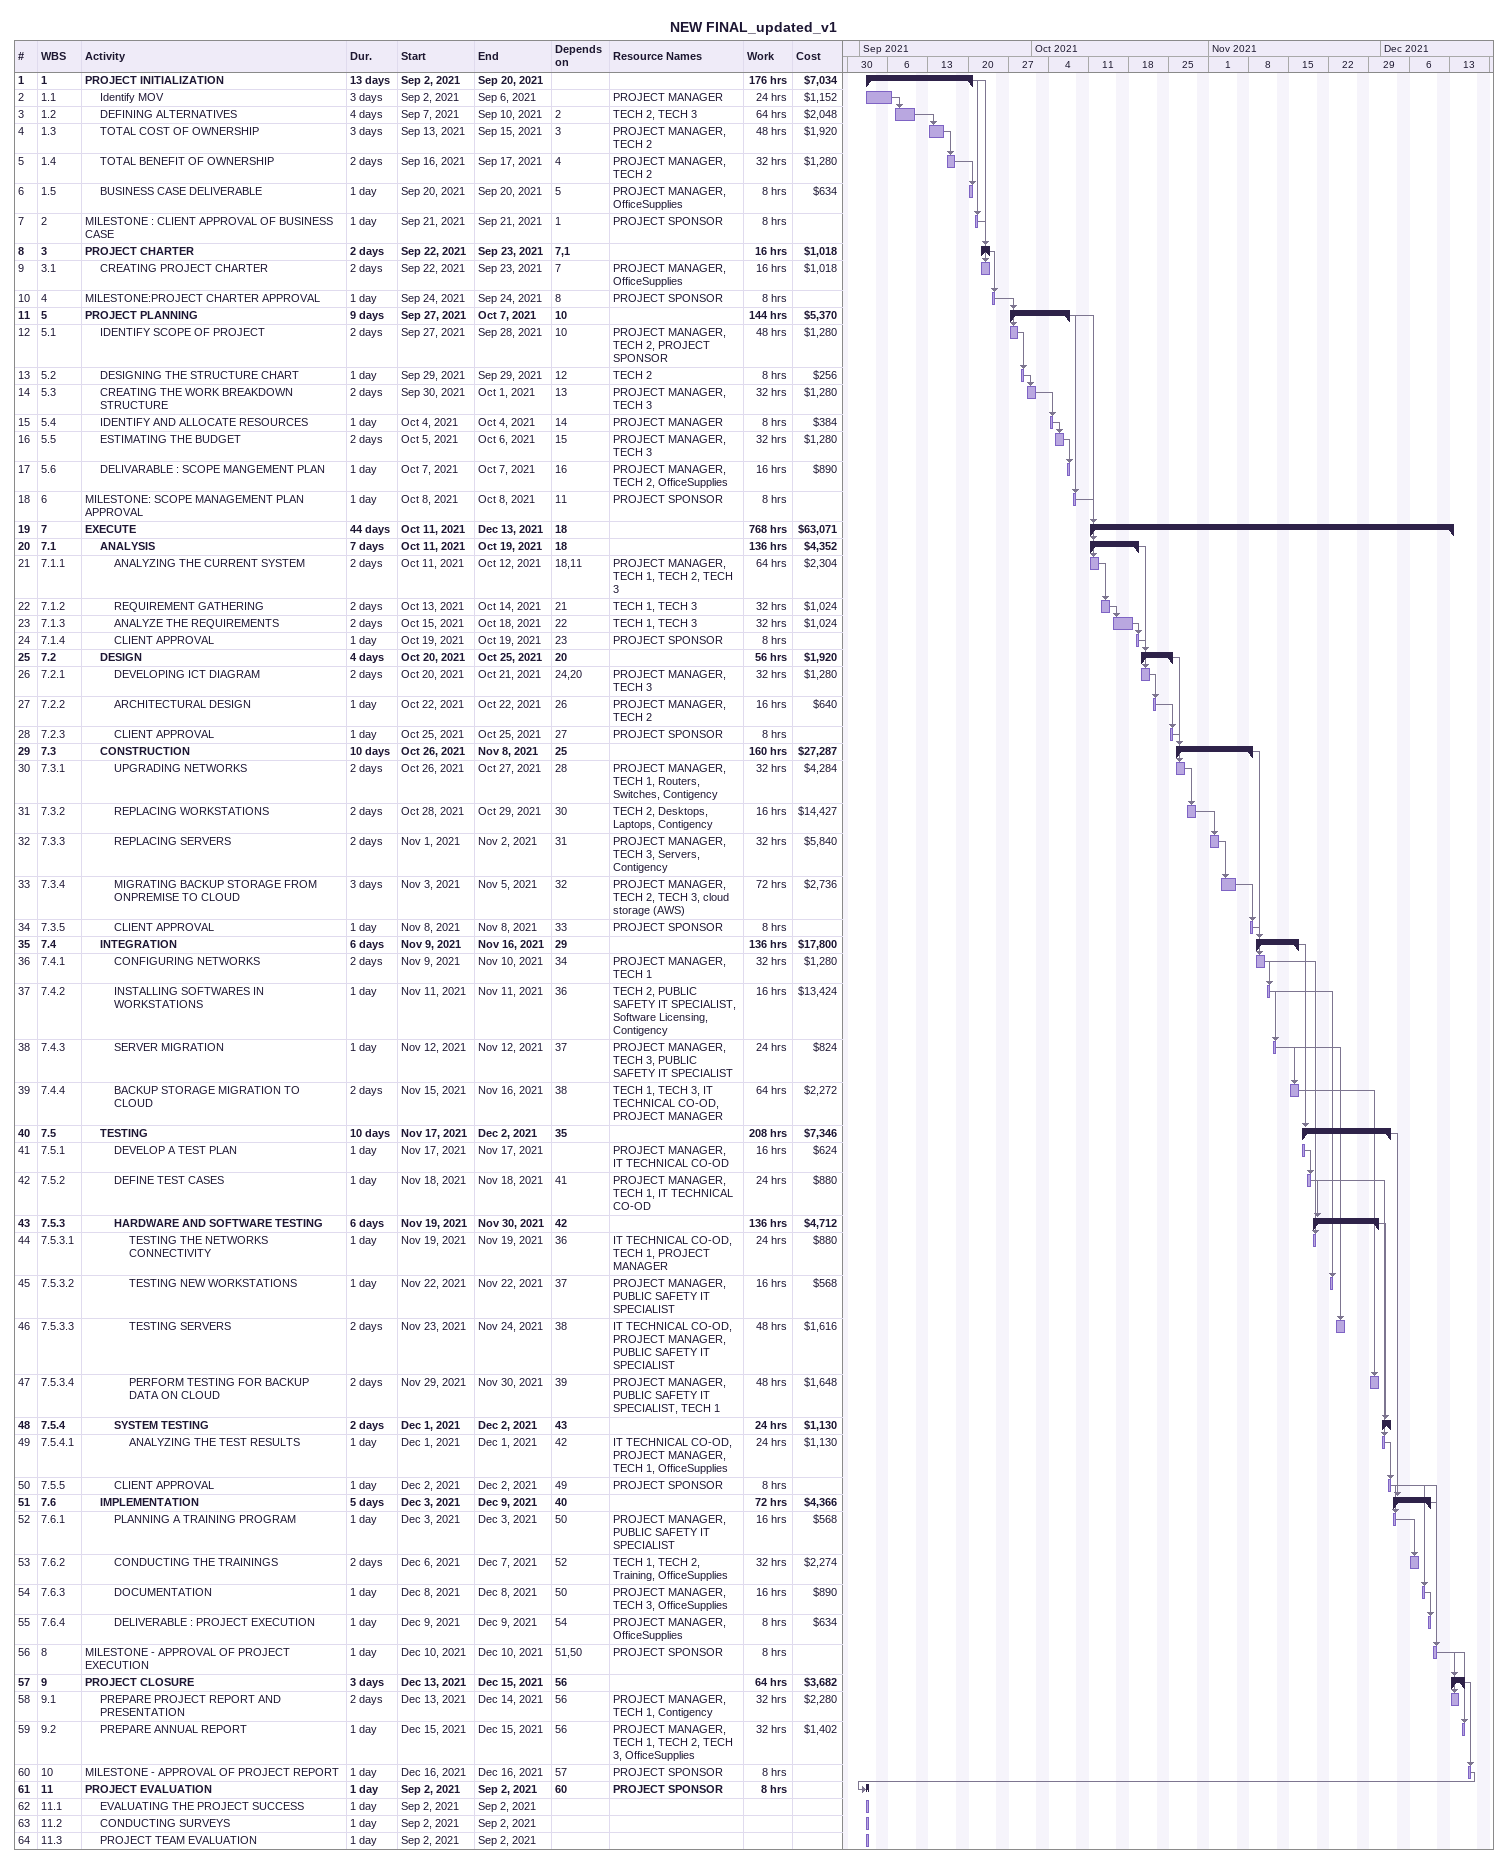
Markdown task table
NEW FINAL_updated_v1

| ID | WBS | Task | Duration | Start | Finish | Predecessors | Resources | Work (h) | Cost ($) |
|---|---|---|---|---|---|---|---|---|---|
| 1 | 1 | **PROJECT INITIALIZATION** | 13d | 2021-09-02 | 2021-09-20 |  |  | 176 | 7034 |
| 2 | 1.1 | Identify MOV | 3d | 2021-09-02 | 2021-09-06 |  | PROJECT MANAGER | 24 | 1152 |
| 3 | 1.2 | DEFINING ALTERNATIVES | 4d | 2021-09-07 | 2021-09-10 | 2 | TECH 2, TECH 3 | 64 | 2048 |
| 4 | 1.3 | TOTAL COST OF OWNERSHIP | 3d | 2021-09-13 | 2021-09-15 | 3 | PROJECT MANAGER, TECH 2 | 48 | 1920 |
| 5 | 1.4 | TOTAL BENEFIT OF OWNERSHIP | 2d | 2021-09-16 | 2021-09-17 | 4 | PROJECT MANAGER, TECH 2 | 32 | 1280 |
| 6 | 1.5 | BUSINESS CASE DELIVERABLE | 1d | 2021-09-20 | 2021-09-20 | 5 | PROJECT MANAGER, OfficeSupplies | 8 | 634 |
| 7 | 2 | MILESTONE : CLIENT APPROVAL OF BUSINESS CASE | 1d | 2021-09-21 | 2021-09-21 | 1 | PROJECT SPONSOR | 8 |  |
| 8 | 3 | **PROJECT CHARTER** | 2d | 2021-09-22 | 2021-09-23 | 7, 1 |  | 16 | 1018 |
| 9 | 3.1 | CREATING PROJECT CHARTER | 2d | 2021-09-22 | 2021-09-23 | 7 | PROJECT MANAGER, OfficeSupplies | 16 | 1018 |
| 10 | 4 | MILESTONE:PROJECT CHARTER APPROVAL | 1d | 2021-09-24 | 2021-09-24 | 8 | PROJECT SPONSOR | 8 |  |
| 11 | 5 | **PROJECT PLANNING** | 9d | 2021-09-27 | 2021-10-07 | 10 |  | 144 | 5370 |
| 12 | 5.1 | IDENTIFY SCOPE OF PROJECT | 2d | 2021-09-27 | 2021-09-28 | 10 | PROJECT MANAGER, TECH 2, PROJECT SPONSOR | 48 | 1280 |
| 13 | 5.2 | DESIGNING THE STRUCTURE CHART | 1d | 2021-09-29 | 2021-09-29 | 12 | TECH 2 | 8 | 256 |
| 14 | 5.3 | CREATING THE WORK BREAKDOWN STRUCTURE | 2d | 2021-09-30 | 2021-10-01 | 13 | PROJECT MANAGER, TECH 3 | 32 | 1280 |
| 15 | 5.4 | IDENTIFY AND ALLOCATE RESOURCES | 1d | 2021-10-04 | 2021-10-04 | 14 | PROJECT MANAGER | 8 | 384 |
| 16 | 5.5 | ESTIMATING THE BUDGET | 2d | 2021-10-05 | 2021-10-06 | 15 | PROJECT MANAGER, TECH 3 | 32 | 1280 |
| 17 | 5.6 | DELIVARABLE : SCOPE MANGEMENT PLAN | 1d | 2021-10-07 | 2021-10-07 | 16 | PROJECT MANAGER, TECH 2, OfficeSupplies | 16 | 890 |
| 18 | 6 | MILESTONE: SCOPE MANAGEMENT PLAN APPROVAL | 1d | 2021-10-08 | 2021-10-08 | 11 | PROJECT SPONSOR | 8 |  |
| 19 | 7 | **EXECUTE** | 44d | 2021-10-11 | 2021-12-13 | 18 |  | 768 | 63071 |
| 20 | 7.1 | **ANALYSIS** | 7d | 2021-10-11 | 2021-10-19 | 18 |  | 136 | 4352 |
| 21 | 7.1.1 | ANALYZING THE CURRENT SYSTEM | 2d | 2021-10-11 | 2021-10-12 | 18, 11 | PROJECT MANAGER, TECH 1, TECH 2, TECH 3 | 64 | 2304 |
| 22 | 7.1.2 | REQUIREMENT GATHERING | 2d | 2021-10-13 | 2021-10-14 | 21 | TECH 1, TECH 3 | 32 | 1024 |
| 23 | 7.1.3 | ANALYZE THE REQUIREMENTS | 2d | 2021-10-15 | 2021-10-18 | 22 | TECH 1, TECH 3 | 32 | 1024 |
| 24 | 7.1.4 | CLIENT APPROVAL | 1d | 2021-10-19 | 2021-10-19 | 23 | PROJECT SPONSOR | 8 |  |
| 25 | 7.2 | **DESIGN** | 4d | 2021-10-20 | 2021-10-25 | 20 |  | 56 | 1920 |
| 26 | 7.2.1 | DEVELOPING ICT DIAGRAM | 2d | 2021-10-20 | 2021-10-21 | 24, 20 | PROJECT MANAGER, TECH 3 | 32 | 1280 |
| 27 | 7.2.2 | ARCHITECTURAL DESIGN | 1d | 2021-10-22 | 2021-10-22 | 26 | PROJECT MANAGER, TECH 2 | 16 | 640 |
| 28 | 7.2.3 | CLIENT APPROVAL | 1d | 2021-10-25 | 2021-10-25 | 27 | PROJECT SPONSOR | 8 |  |
| 29 | 7.3 | **CONSTRUCTION** | 10d | 2021-10-26 | 2021-11-08 | 25 |  | 160 | 27287 |
| 30 | 7.3.1 | UPGRADING NETWORKS | 2d | 2021-10-26 | 2021-10-27 | 28 | PROJECT MANAGER, TECH 1, Routers, Switches, Contigency | 32 | 4284 |
| 31 | 7.3.2 | REPLACING WORKSTATIONS | 2d | 2021-10-28 | 2021-10-29 | 30 | TECH 2, Desktops, Laptops, Contigency | 16 | 14427 |
| 32 | 7.3.3 | REPLACING SERVERS | 2d | 2021-11-01 | 2021-11-02 | 31 | PROJECT MANAGER, TECH 3, Servers, Contigency | 32 | 5840 |
| 33 | 7.3.4 | MIGRATING BACKUP STORAGE FROM ONPREMISE TO CLOUD | 3d | 2021-11-03 | 2021-11-05 | 32 | PROJECT MANAGER, TECH 2, TECH 3, cloud storage (AWS) | 72 | 2736 |
| 34 | 7.3.5 | CLIENT APPROVAL | 1d | 2021-11-08 | 2021-11-08 | 33 | PROJECT SPONSOR | 8 |  |
| 35 | 7.4 | **INTEGRATION** | 6d | 2021-11-09 | 2021-11-16 | 29 |  | 136 | 17800 |
| 36 | 7.4.1 | CONFIGURING NETWORKS | 2d | 2021-11-09 | 2021-11-10 | 34 | PROJECT MANAGER, TECH 1 | 32 | 1280 |
| 37 | 7.4.2 | INSTALLING SOFTWARES IN WORKSTATIONS | 1d | 2021-11-11 | 2021-11-11 | 36 | TECH 2, PUBLIC SAFETY IT SPECIALIST, Software Licensing, Contigency | 16 | 13424 |
| 38 | 7.4.3 | SERVER MIGRATION | 1d | 2021-11-12 | 2021-11-12 | 37 | PROJECT MANAGER, TECH 3, PUBLIC SAFETY IT SPECIALIST | 24 | 824 |
| 39 | 7.4.4 | BACKUP STORAGE MIGRATION TO CLOUD | 2d | 2021-11-15 | 2021-11-16 | 38 | TECH 1, TECH 3, IT TECHNICAL CO-OD, PROJECT MANAGER | 64 | 2272 |
| 40 | 7.5 | **TESTING** | 10d | 2021-11-17 | 2021-12-02 | 35 |  | 208 | 7346 |
| 41 | 7.5.1 | DEVELOP A TEST PLAN | 1d | 2021-11-17 | 2021-11-17 |  | PROJECT MANAGER, IT TECHNICAL CO-OD | 16 | 624 |
| 42 | 7.5.2 | DEFINE TEST CASES | 1d | 2021-11-18 | 2021-11-18 | 41 | PROJECT MANAGER, TECH 1, IT TECHNICAL CO-OD | 24 | 880 |
| 43 | 7.5.3 | **HARDWARE AND SOFTWARE TESTING** | 6d | 2021-11-19 | 2021-11-30 | 42 |  | 136 | 4712 |
| 44 | 7.5.3.1 | TESTING THE NETWORKS CONNECTIVITY | 1d | 2021-11-19 | 2021-11-19 | 36 | IT TECHNICAL CO-OD, TECH 1, PROJECT MANAGER | 24 | 880 |
| 45 | 7.5.3.2 | TESTING NEW WORKSTATIONS | 1d | 2021-11-22 | 2021-11-22 | 37 | PROJECT MANAGER, PUBLIC SAFETY IT SPECIALIST | 16 | 568 |
| 46 | 7.5.3.3 | TESTING SERVERS | 2d | 2021-11-23 | 2021-11-24 | 38 | IT TECHNICAL CO-OD, PROJECT MANAGER, PUBLIC SAFETY IT SPECIALIST | 48 | 1616 |
| 47 | 7.5.3.4 | PERFORM TESTING FOR BACKUP DATA ON CLOUD | 2d | 2021-11-29 | 2021-11-30 | 39 | PROJECT MANAGER, PUBLIC SAFETY IT SPECIALIST, TECH 1 | 48 | 1648 |
| 48 | 7.5.4 | **SYSTEM TESTING** | 2d | 2021-12-01 | 2021-12-02 | 43 |  | 24 | 1130 |
| 49 | 7.5.4.1 | ANALYZING THE TEST RESULTS | 1d | 2021-12-01 | 2021-12-01 | 42 | IT TECHNICAL CO-OD, PROJECT MANAGER, TECH 1, OfficeSupplies | 24 | 1130 |
| 50 | 7.5.5 | CLIENT APPROVAL | 1d | 2021-12-02 | 2021-12-02 | 49 | PROJECT SPONSOR | 8 |  |
| 51 | 7.6 | **IMPLEMENTATION** | 5d | 2021-12-03 | 2021-12-09 | 40 |  | 72 | 4366 |
| 52 | 7.6.1 | PLANNING A TRAINING PROGRAM | 1d | 2021-12-03 | 2021-12-03 | 50 | PROJECT MANAGER, PUBLIC SAFETY IT SPECIALIST | 16 | 568 |
| 53 | 7.6.2 | CONDUCTING THE TRAININGS | 2d | 2021-12-06 | 2021-12-07 | 52 | TECH 1, TECH 2, Training, OfficeSupplies | 32 | 2274 |
| 54 | 7.6.3 | DOCUMENTATION | 1d | 2021-12-08 | 2021-12-08 | 50 | PROJECT MANAGER, TECH 3, OfficeSupplies | 16 | 890 |
| 55 | 7.6.4 | DELIVERABLE : PROJECT EXECUTION | 1d | 2021-12-09 | 2021-12-09 | 54 | PROJECT MANAGER, OfficeSupplies | 8 | 634 |
| 56 | 8 | MILESTONE - APPROVAL OF PROJECT EXECUTION | 1d | 2021-12-10 | 2021-12-10 | 51, 50 | PROJECT SPONSOR | 8 |  |
| 57 | 9 | **PROJECT CLOSURE** | 3d | 2021-12-13 | 2021-12-15 | 56 |  | 64 | 3682 |
| 58 | 9.1 | PREPARE PROJECT REPORT AND PRESENTATION | 2d | 2021-12-13 | 2021-12-14 | 56 | PROJECT MANAGER, TECH 1, Contigency | 32 | 2280 |
| 59 | 9.2 | PREPARE ANNUAL REPORT | 1d | 2021-12-15 | 2021-12-15 | 56 | PROJECT MANAGER, TECH 1, TECH 2, TECH 3, OfficeSupplies | 32 | 1402 |
| 60 | 10 | MILESTONE - APPROVAL OF PROJECT REPORT | 1d | 2021-12-16 | 2021-12-16 | 57 | PROJECT SPONSOR | 8 |  |
| 61 | 11 | **PROJECT EVALUATION** | 1d | 2021-09-02 | 2021-09-02 | 60 | PROJECT SPONSOR | 8 |  |
| 62 | 11.1 | EVALUATING THE PROJECT SUCCESS | 1d | 2021-09-02 | 2021-09-02 |  |  |  |  |
| 63 | 11.2 | CONDUCTING SURVEYS | 1d | 2021-09-02 | 2021-09-02 |  |  |  |  |
| 64 | 11.3 | PROJECT TEAM EVALUATION | 1d | 2021-09-02 | 2021-09-02 |  |  |  |  |
